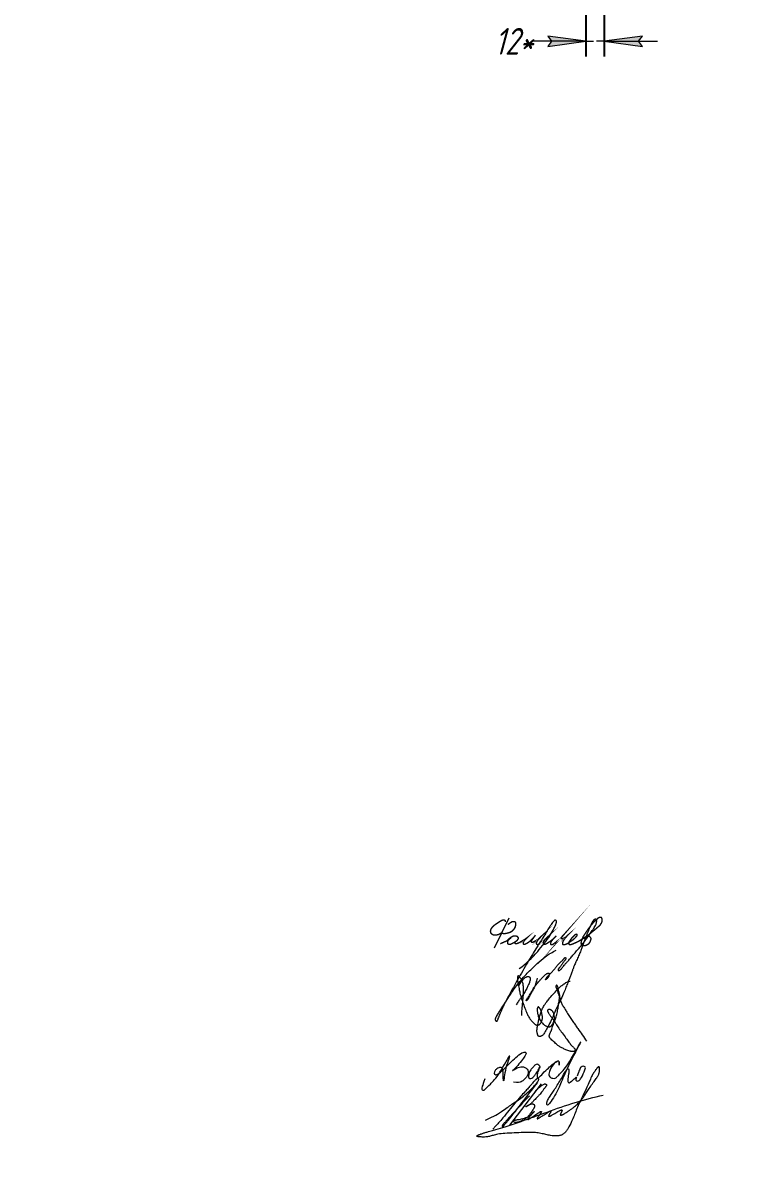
# Model space of a CAD drawing. Header units: millimetres. Extents: x 0 to 210, y 0 to 297.
# Drawn here: x 0 to 96.7, y 0 to 150.9 of the extents above; entities that cross this region are included whole.
import ezdxf

# ---------------------------------------------------------------- set-up
doc = ezdxf.new("R2010")
doc.units = ezdxf.units.MM
for name, pattern in [('K5LT32789', [0]), ('K5LT32790', [0]), ('K5LT32791', [0]), ('K5LT_THIN', [0])]:
    doc.linetypes.add(name, pattern=pattern)
doc.layers.add('Системный слой', color=7, linetype='Continuous')
doc.styles.add('KDIMTEXTSTYLE', font='GOST_AU.SHX', dxfattribs={"width": 0.96, "oblique": 15, "height": 5})
doc.dimstyles.new('KDIMSTYLE (0.20)', dxfattribs={"dimtxt": 5, "dimasz": 1, "dimexe": 2, "dimexo": 0.0625, "dimgap": 1, "dimtad": 1, "dimlfac": 5, "dimtxsty": 'KDIMTEXTSTYLE', "dimsah": 1, "dimcen": 0.09, "dimdle": 1, "dimadec": 0, "dimazin": 0, "dimtfac": 0.667, "dimtmove": 0, "dimatfit": 3, "dimfxl": 1, "dimtvp": 1, "dimtolj": 1, "dimtzin": 0, "dimarcsym": 0})

# ---------------------------------------------------------------- blocks, each defined once
blk = doc.blocks.new('KDIMARROW_02')
at = {"layer": 'Системный слой'}
blk.add_hatch(color=0, dxfattribs=at).paths.add_polyline_path([(4.5, 0), (5, 0.66), (0, 0), (5, -0.66)])
at = {"layer": 'Системный слой', "color": 0, "linetype": 'K5LT_THIN', "lineweight": 18}
for p, q in [((0, 0), (-1, 0)), ((5, 0.66), (0, 0)), ((0, 0), (5, -0.66)), ((0, 0), (7, 0)), ((4.5, 0), (5, 0.66)), ((5, -0.66), (4.5, 0))]:
    blk.add_line(p, q, dxfattribs=at)
blk = doc.blocks.new('U6')
at = {"layer": 'Системный слой', "color": 5, "linetype": 'K5LT32789', "lineweight": 18, "true_color": 0x0000ff}
for points in [[(67.79, 14.21), (67.58, 14.52), (67.26, 14.52), (66.96, 14.22), (66.62, 13.88), (66.34, 13.41), (66.23, 12.79), (66.42, 12.6), (66.75, 12.68), (66.95, 12.88), (67.19, 13.17), (67.52, 13.67), (67.88, 14.39), (67.52, 13.67), (67.4, 13.1), (67.4, 12.76), (67.48, 12.68), (67.64, 12.73), (68.33, 13.51), (69.1, 14.2), (69.48, 14.55), (69.89, 14.82), (70.08, 14.94), (70.24, 14.94), (70.31, 14.73), (70.31, 14.49), (70.31, 14.24), (70.31, 14.73), (70.24, 14.94), (70.08, 14.95), (69.48, 14.55), (68.93, 13.45), (68.93, 12.96), (69.15, 12.73), (69.47, 12.65), (69.79, 12.65), (70.05, 12.91), (70.38, 13.24), (71.44, 14.3), (74, 19.04), (71.44, 14.3), (70.54, 12.03), (69.84, 10.57), (69.21, 9.58), (68.8, 9.09), (68.67, 9.2), (68.67, 9.62), (68.97, 10.14), (69.5, 10.86), (70.36, 12.27), (71.23, 13.75), (71.41, 13.94), (71.55, 13.92), (71.6, 13.69), (71.52, 13.19), (71.46, 12.79), (71.39, 12.4), (71.47, 12.11), (71.63, 12.02), (71.86, 12.25), (72.28, 12.58), (72.67, 12.97), (72.42, 12.46), (72.54, 12.34), (72.71, 12.27), (72.9, 12.34), (73.14, 12.58), (73.79, 13.93), (73.71, 14.2), (73.47, 14.26), (73.15, 14.19), (72.94, 13.79), (72.8, 13.33), (72.67, 12.93)], [(60.56, 12.58), (60.37, 12.06), (60.18, 11.54), (60.12, 11.21), (60.26, 11.08), (60.45, 11.08), (60.63, 11.26), (61.15, 11.78), (62.43, 13.06), (64.27, 16.66), (63.17, 13.97), (62.97, 11.56), (62.97, 13.78), (62.75, 14.14), (62.22, 14.02), (61.85, 13.66), (61.73, 13.33), (61.85, 13.1), (62.18, 13.1), (62.97, 13.78), (64.05, 14.86), (64.8, 15.61), (65.65, 16.17), (66.01, 16.06), (65.92, 15.75), (65.7, 15.36), (65, 14.52), (64.4, 13.82), (64, 13.55), (64.79, 14.08), (65.42, 14.2), (65.83, 14.11), (66.11, 13.9), (66.24, 13.57), (66.24, 13.16), (65.99, 12.79), (65.74, 12.54), (65.35, 12.15), (64.92, 12.06), (64.32, 12.16)]]:
    blk.add_open_spline(points, degree=3, dxfattribs=at)
blk = doc.blocks.new('U7')
at = {"layer": 'Системный слой', "color": 5, "linetype": 'K5LT32790', "lineweight": 18, "true_color": 0x0000ff}
blk.add_open_spline([(65.38, 20.91), (65.41, 22.13), (65.72, 23.51), (65.58, 24.97), (65.5, 25.25), (65.42, 25.44), (65.34, 25.61), (65.25, 25.75), (65.16, 25.87), (65.08, 25.96), (65.03, 26.02), (65, 26.05), (64.98, 26.06), (64.96, 26.07), (64.95, 26.08), (64.94, 26.08), (64.93, 26.08), (64.92, 26.08), (64.91, 26.08), (64.91, 26.08), (64.9, 26.08), (64.89, 26.08), (64.89, 26.07), (64.88, 26.07), (64.88, 26.06), (64.87, 26.05), (64.86, 26.04), (64.86, 26.03), (64.85, 26.01), (64.85, 25.98), (64.84, 25.95), (64.83, 25.91), (64.83, 25.84), (64.83, 25.75), (64.83, 25.63), (64.83, 25.51), (64.85, 25.36), (64.87, 25.2), (64.91, 25.01), (64.97, 24.74), (65.04, 24.33), (65.16, 23.76), (65.35, 23.04), (65.63, 22.26), (65.91, 21.54), (66.17, 20.93), (66.43, 20.48), (66.68, 20.17), (66.89, 19.94), (67.05, 19.79), (67.17, 19.7), (67.24, 19.66), (67.3, 19.64), (67.35, 19.63), (67.4, 19.62), (67.45, 19.62), (67.51, 19.63), (67.56, 19.64), (67.6, 19.65), (67.65, 19.67), (67.68, 19.69), (67.72, 19.72), (67.75, 19.75), (67.79, 19.79), (67.83, 19.85), (67.89, 19.94), (67.96, 20.06), (68.02, 20.19), (68.06, 20.33), (68.09, 20.45), (68.1, 20.57), (68.1, 20.71), (68.08, 20.88), (68.04, 21.1), (67.98, 21.33), (67.91, 21.54), (67.84, 21.69), (67.78, 21.79), (67.73, 21.86), (67.69, 21.91), (67.65, 21.95), (67.62, 21.98), (67.6, 21.99), (67.58, 22), (67.57, 22.01), (67.56, 22.01), (67.55, 22.01), (67.54, 22.01), (67.54, 22.01), (67.53, 22.01), (67.52, 22.01), (67.52, 22), (67.51, 22), (67.5, 21.99), (67.49, 21.98), (67.49, 21.97), (67.48, 21.96), (67.47, 21.94), (67.45, 21.91), (67.44, 21.88), (67.43, 21.83), (67.41, 21.77), (67.41, 21.71), (67.4, 21.64), (67.41, 21.55), (67.42, 21.43), (67.45, 21.26), (67.49, 21.04), (67.55, 20.79), (67.64, 20.57), (67.75, 20.36), (67.88, 20.15), (68.03, 19.96), (68.2, 19.78), (68.36, 19.64), (68.5, 19.55), (68.61, 19.49), (68.71, 19.45), (68.81, 19.42), (68.89, 19.41), (68.96, 19.41), (69.02, 19.42), (69.07, 19.43), (69.11, 19.44), (69.15, 19.46), (69.19, 19.48), (69.23, 19.51), (69.28, 19.56), (69.33, 19.62), (69.39, 19.7), (69.46, 19.8), (69.53, 19.93), (69.58, 20.07), (69.63, 20.22), (69.65, 20.37), (69.67, 20.54), (69.66, 20.72), (69.64, 20.91), (69.6, 21.07), (69.56, 21.21), (69.5, 21.32), (69.45, 21.41), (69.4, 21.47), (69.35, 21.52), (69.29, 21.57), (69.23, 21.6), (69.17, 21.64), (69.11, 21.66), (69.06, 21.67), (69.02, 21.68), (68.98, 21.68), (68.95, 21.68), (68.92, 21.67), (68.89, 21.66), (68.87, 21.65), (68.84, 21.64), (68.82, 21.62), (68.81, 21.61), (68.8, 21.6), (68.79, 21.58), (68.78, 21.57), (68.78, 21.56), (68.77, 21.55), (68.77, 21.53), (68.77, 21.51), (68.77, 21.49), (68.78, 21.47), (68.78, 21.44), (68.8, 21.4), (68.82, 21.35), (68.86, 21.28), (68.91, 21.18), (68.97, 21.07), (69.05, 20.94), (69.17, 20.79), (69.35, 20.58), (69.58, 20.25), (69.88, 19.79), (70.23, 19.21), (70.7, 18.59), (71.16, 17.98), (71.54, 17.45), (71.81, 17.06), (72.03, 16.85), (72.18, 16.73), (72.26, 16.64), (72.32, 16.56), (72.35, 16.5), (72.37, 16.45), (72.38, 16.4), (72.39, 16.37), (72.39, 16.35), (72.39, 16.33), (72.38, 16.31), (72.38, 16.29), (72.37, 16.28), (72.37, 16.27), (72.36, 16.26), (72.34, 16.25), (72.33, 16.23), (72.31, 16.22), (72.29, 16.21), (72.26, 16.2), (72.22, 16.18), (72.17, 16.17), (72.12, 16.17), (72.07, 16.16), (71.99, 16.17), (71.89, 16.18), (71.75, 16.21), (71.54, 16.27), (71.23, 16.38), (70.86, 16.54), (70.47, 16.73), (70.17, 16.93), (69.92, 17.14), (69.7, 17.34), (69.46, 17.55), (69.25, 17.74), (69.12, 17.88), (69.06, 17.98), (69.03, 18.04), (69.01, 18.09), (69, 18.14), (69, 18.2), (69, 18.25), (69, 18.3), (69.02, 18.35), (69.03, 18.42), (69.07, 18.49), (69.11, 18.6), (69.19, 18.76), (69.28, 18.98), (69.37, 19.28), (69.48, 19.6), (69.61, 19.95), (69.77, 20.37), (69.94, 20.9), (70.09, 21.52), (70.18, 22.09), (70.23, 22.56), (70.3, 22.92), (70.36, 23.21), (70.37, 23.45), (70.35, 23.64), (70.31, 23.82), (70.25, 24.03), (70.2, 24.24), (70.16, 24.43), (70.13, 24.58), (70.09, 24.68), (70.07, 24.74), (70.05, 24.79), (70.04, 24.81), (70.02, 24.82), (70.01, 24.83), (70, 24.84), (70, 24.84), (69.99, 24.85), (69.98, 24.85), (69.97, 24.85), (69.96, 24.85), (69.95, 24.85), (69.94, 24.85), (69.93, 24.84), (69.92, 24.84), (69.91, 24.83), (69.9, 24.82), (69.89, 24.81), (69.88, 24.81), (69.88, 24.79), (69.87, 24.78), (69.86, 24.77), (69.86, 24.75), (69.86, 24.73), (69.85, 24.71), (69.85, 24.69), (69.86, 24.65), (69.87, 24.61), (69.88, 24.56), (69.91, 24.5), (69.94, 24.42), (69.99, 24.32), (70.04, 24.2), (70.09, 24.05), (70.14, 23.87), (70.22, 23.64), (70.32, 23.37), (70.41, 23.06), (70.49, 22.77), (70.59, 22.51), (70.7, 22.29), (70.84, 22.07), (71, 21.82), (71.18, 21.51), (71.42, 21.09), (71.72, 20.62), (72.07, 20.11), (72.41, 19.64), (73.03, 18.78), (73.51, 18.07), (73.88, 17.51)], degree=3, knots=[0, 0, 0, 0, 23.088924, 25.905784, 27.368497, 28.578535, 29.721875, 30.813961, 31.805183, 32.534012, 32.992903, 33.225793, 33.377047, 33.48833, 33.574551, 33.643805, 33.701224, 33.750367, 33.79387, 33.833355, 33.872141, 33.912355, 33.95659, 34.00557, 34.061357, 34.126468, 34.204109, 34.298549, 34.415744, 34.564555, 34.759459, 35.028229, 35.412864, 35.997175, 36.728139, 37.568941, 38.433825, 39.401332, 40.578431, 42.235398, 44.569602, 48.269133, 53.187712, 58.58434, 63.764044, 67.778676, 70.998143, 73.369834, 75.349816, 76.796874, 77.581324, 78.028914, 78.378087, 78.696803, 79.013489, 79.343373, 79.678587, 80.006824, 80.317932, 80.606471, 80.866035, 81.11641, 81.383983, 81.718354, 82.16781, 82.839361, 83.733235, 84.705422, 85.582724, 86.324391, 87.057116, 87.890757, 88.945341, 90.321141, 91.965571, 93.426367, 94.484215, 95.101021, 95.580997, 96.013141, 96.361093, 96.626002, 96.782739, 96.889142, 96.971138, 97.03813, 97.095272, 97.145901, 97.188561, 97.228747, 97.268915, 97.315311, 97.366861, 97.425655, 97.494454, 97.577142, 97.679623, 97.811915, 97.985663, 98.226797, 98.532587, 98.897786, 99.296036, 99.737821, 100.261724, 100.964229, 101.99978, 103.525411, 105.150667, 106.72453, 108.093532, 109.590313, 111.195302, 112.777483, 114.126394, 115.159714, 115.93325, 116.599105, 117.196687, 117.716186, 118.147278, 118.512091, 118.830828, 119.112084, 119.376147, 119.650254, 119.966184, 120.348472, 120.832611, 121.462575, 122.257884, 123.166317, 124.121896, 125.077441, 126.058759, 127.110722, 128.27138, 129.455541, 130.54928, 131.472222, 132.224076, 132.842804, 133.343527, 133.786162, 134.209733, 134.641953, 135.076751, 135.490934, 135.840567, 136.1162, 136.329021, 136.516582, 136.697073, 136.87991, 137.063295, 137.235465, 137.38613, 137.514261, 137.623548, 137.718445, 137.797689, 137.875651, 137.957944, 138.055516, 138.163779, 138.288043, 138.436309, 138.622516, 138.862075, 139.203128, 139.704326, 140.381097, 141.218915, 142.127317, 143.259517, 144.821141, 147.317764, 150.75711, 155.19517, 160.069171, 165.224464, 169.471142, 172.421411, 174.092925, 175.138298, 175.966748, 176.479558, 176.900272, 177.244752, 177.52135, 177.72293, 177.873709, 177.996322, 178.101436, 178.195314, 178.281517, 178.366118, 178.454913, 178.554755, 178.670049, 178.807074, 178.975201, 179.187234, 179.439473, 179.719727, 180.029511, 180.383269, 180.823448, 181.407111, 182.246837, 183.563618, 185.512414, 188.365901, 191.16936, 193.636194, 195.215931, 197.147086, 199.269225, 201.224518, 202.392176, 202.935446, 203.335749, 203.665039, 203.98044, 204.30527, 204.630666, 204.95421, 205.28424, 205.683122, 206.145312, 206.866804, 207.837862, 209.464316, 211.387339, 213.648133, 215.828171, 218.361631, 222.046321, 226.400789, 230.237614, 232.987127, 235.143069, 237.145235, 238.600123, 239.59432, 240.714469, 242.086859, 243.579513, 244.83703, 245.773068, 246.379449, 246.80954, 247.077534, 247.227517, 247.33398, 247.41847, 247.489521, 247.552012, 247.609222, 247.663606, 247.717168, 247.768592, 247.820784, 247.876677, 247.942191, 248.018083, 248.10247, 248.189421, 248.269471, 248.347072, 248.425637, 248.512886, 248.605679, 248.706816, 248.820413, 248.952282, 249.111489, 249.313956, 249.574155, 249.89782, 250.303709, 250.841791, 251.528272, 252.381244, 253.359593, 254.475963, 255.872687, 257.851092, 259.938273, 261.963603, 263.469883, 265.046448, 266.586695, 268.366913, 270.599666, 273.407082, 277.373027, 281.234201, 284.882343, 288.313023, 301, 301, 301, 301], dxfattribs=at)
blk = doc.blocks.new('U8')
at = {"layer": 'Системный слой', "color": 5, "linetype": 'K5LT32790', "lineweight": 18, "true_color": 0x0000ff}
for points, knots in [([(65.05, 27.03), (65.96, 27.67), (67.09, 28.74), (68.32, 30.31), (69.07, 31.3), (69.52, 32.14), (69.81, 32.65), (69.9, 32.92), (69.93, 33.05), (69.94, 33.14), (69.94, 33.19), (69.94, 33.23), (69.93, 33.25), (69.92, 33.27), (69.92, 33.28), (69.91, 33.29), (69.9, 33.31), (69.88, 33.32), (69.87, 33.33), (69.85, 33.34), (69.83, 33.35), (69.81, 33.35), (69.79, 33.36), (69.77, 33.36), (69.75, 33.36), (69.73, 33.36), (69.72, 33.35), (69.7, 33.35), (69.68, 33.34), (69.66, 33.32), (69.64, 33.31), (69.61, 33.28), (69.57, 33.23), (69.51, 33.16), (69.39, 33.02), (69.21, 32.77), (68.96, 32.37), (68.61, 31.78), (68.07, 30.94), (67.23, 29.62), (66.12, 27.79), (64.9, 25.69), (63.89, 23.85), (63.21, 22.59), (62.84, 21.85), (62.64, 21.4), (62.5, 21.07), (62.38, 20.77), (62.28, 20.51), (62.21, 20.32), (62.17, 20.2), (62.14, 20.15), (62.13, 20.13), (62.12, 20.11), (62.11, 20.1), (62.11, 20.1), (62.1, 20.09), (62.1, 20.09), (62.09, 20.09), (62.09, 20.09), (62.08, 20.09), (62.08, 20.09), (62.07, 20.09), (62.07, 20.09), (62.06, 20.09), (62.06, 20.1), (62.06, 20.1), (62.05, 20.1), (62.04, 20.11), (62.04, 20.12), (62.03, 20.13), (62.02, 20.15), (62, 20.18), (61.99, 20.22), (61.97, 20.26), (61.96, 20.31), (61.95, 20.37), (61.95, 20.42), (61.96, 20.48), (61.97, 20.54), (61.99, 20.61), (62.02, 20.68), (62.07, 20.76), (62.16, 20.9), (62.31, 21.15), (62.61, 21.62), (63.16, 22.49), (63.96, 23.72), (64.98, 25.21), (66.19, 26.52), (67.36, 27.64), (68.31, 28.49), (69.15, 29.07), (69.67, 29.31), (69.91, 29.43)], [0, 0, 0, 0, 8.550609, 12.054989, 15.548009, 18.191121, 19.498995, 20.058209, 20.381615, 20.589671, 20.716665, 20.79368, 20.851701, 20.900722, 20.944653, 20.985245, 21.025642, 21.06834, 21.115939, 21.168338, 21.224707, 21.283052, 21.340576, 21.394663, 21.443781, 21.488289, 21.53119, 21.575808, 21.625508, 21.683081, 21.754287, 21.848548, 21.98875, 22.223415, 22.641351, 23.38396, 24.591455, 26.333193, 28.725175, 32.394143, 38.444137, 45.386804, 51.336644, 54.759282, 56.550214, 57.736198, 58.581068, 59.410817, 60.190375, 60.748602, 61.044545, 61.139793, 61.19713, 61.237089, 61.267135, 61.290713, 61.309862, 61.325937, 61.339917, 61.352551, 61.36445, 61.376142, 61.388111, 61.400062, 61.412022, 61.424542, 61.439066, 61.45699, 61.479741, 61.509795, 61.550475, 61.607942, 61.688058, 61.795635, 61.922219, 62.059168, 62.198495, 62.342871, 62.495112, 62.658157, 62.830855, 63.02153, 63.245709, 63.594568, 64.237865, 65.516344, 67.957442, 72.253573, 76.989753, 81.977365, 86.090995, 89.562811, 91.905588, 94, 94, 94, 94]), ([(67.4, 25.77), (67.33, 25.33), (67.12, 24.76), (66.79, 24.08), (66.56, 23.72), (66.41, 23.43), (66.31, 23.24), (66.26, 23.13), (66.22, 23.07), (66.18, 23.02), (66.15, 22.98), (66.11, 22.94), (66.08, 22.91), (66.05, 22.87), (66.02, 22.85), (66.01, 22.84), (66, 22.83), (65.99, 22.83), (65.99, 22.82), (65.99, 22.82), (65.98, 22.82), (65.98, 22.82), (65.98, 22.82), (65.98, 22.82), (65.98, 22.82), (65.98, 22.82), (65.98, 22.83), (65.98, 22.83), (65.98, 22.83), (65.98, 22.84), (65.98, 22.84), (65.98, 22.85), (65.98, 22.86), (65.99, 22.87), (66, 22.89), (66.01, 22.92), (66.02, 22.95), (66.04, 22.98), (66.05, 23.02), (66.08, 23.07), (66.11, 23.12), (66.16, 23.19), (66.22, 23.27), (66.31, 23.39), (66.43, 23.57), (66.57, 23.8), (66.7, 24.03), (66.83, 24.27), (66.99, 24.53), (67.18, 24.81), (67.4, 25.06), (67.58, 25.28), (67.77, 25.51), (68, 25.77), (68.27, 26.03), (68.47, 26.23), (68.6, 26.33), (68.67, 26.37), (68.72, 26.4), (68.77, 26.42), (68.81, 26.43), (68.85, 26.44), (68.88, 26.44), (68.9, 26.44), (68.91, 26.44), (68.93, 26.44), (68.94, 26.43), (68.95, 26.43), (68.95, 26.42), (68.96, 26.42), (68.96, 26.41), (68.97, 26.4), (68.97, 26.39), (68.97, 26.38), (68.98, 26.37), (68.98, 26.35), (68.98, 26.33), (68.98, 26.3), (68.98, 26.26), (68.97, 26.21), (68.96, 26.15), (68.95, 26.09), (68.93, 26.03), (68.91, 25.98), (68.88, 25.93), (68.84, 25.88), (68.8, 25.82), (68.76, 25.77), (68.72, 25.73), (68.68, 25.69), (68.65, 25.67), (68.63, 25.64), (68.6, 25.62), (68.58, 25.6), (68.56, 25.59), (68.55, 25.58), (68.54, 25.58), (68.54, 25.58), (68.53, 25.58), (68.53, 25.57), (68.53, 25.57), (68.53, 25.57), (68.52, 25.57), (68.52, 25.57), (68.52, 25.58), (68.52, 25.58), (68.52, 25.58), (68.52, 25.58), (68.52, 25.58), (68.52, 25.59), (68.52, 25.59), (68.52, 25.6), (68.52, 25.6), (68.53, 25.61), (68.53, 25.62), (68.54, 25.64), (68.55, 25.66), (68.56, 25.68), (68.58, 25.71), (68.59, 25.73), (68.61, 25.75), (68.63, 25.79), (68.66, 25.84), (68.69, 25.9), (68.74, 25.97), (68.8, 26.05), (68.89, 26.14), (69, 26.24), (69.14, 26.36), (69.27, 26.5), (69.4, 26.65), (69.52, 26.79), (69.64, 26.94), (69.78, 27.1), (69.91, 27.27), (70.05, 27.45), (70.22, 27.63), (70.41, 27.81), (70.6, 27.98), (70.73, 28.12), (70.82, 28.22), (70.88, 28.29), (70.94, 28.35), (70.98, 28.4), (71.02, 28.44), (71.05, 28.46), (71.06, 28.48), (71.08, 28.48), (71.09, 28.49), (71.1, 28.49), (71.1, 28.49), (71.11, 28.49), (71.11, 28.49), (71.12, 28.49), (71.12, 28.49), (71.13, 28.48), (71.13, 28.48), (71.13, 28.48), (71.14, 28.47), (71.14, 28.47), (71.14, 28.46), (71.15, 28.45), (71.15, 28.44), (71.15, 28.43), (71.16, 28.41), (71.16, 28.39), (71.16, 28.36), (71.16, 28.33), (71.15, 28.31), (71.15, 28.28), (71.13, 28.25), (71.12, 28.22), (71.09, 28.18), (71.05, 28.12), (70.98, 28.04), (70.89, 27.92), (70.78, 27.78), (70.67, 27.62), (70.57, 27.46), (70.47, 27.33), (70.39, 27.22), (70.33, 27.14), (70.27, 27.08), (70.22, 27.03), (70.19, 26.99), (70.17, 26.97), (70.16, 26.95), (70.16, 26.93), (70.16, 26.91), (70.15, 26.89), (70.16, 26.88), (70.16, 26.86), (70.16, 26.84), (70.17, 26.83), (70.17, 26.81), (70.18, 26.81), (70.18, 26.8), (70.19, 26.79), (70.19, 26.79), (70.2, 26.78), (70.21, 26.78), (70.21, 26.78), (70.22, 26.78), (70.23, 26.78), (70.24, 26.78), (70.26, 26.78), (70.27, 26.78), (70.29, 26.79), (70.32, 26.8), (70.35, 26.82), (70.4, 26.85), (70.44, 26.88), (70.5, 26.92), (70.55, 26.97), (70.62, 27.04), (70.7, 27.13), (70.81, 27.28), (70.98, 27.5), (71.21, 27.76), (71.51, 28.08), (71.84, 28.46), (72.2, 28.9), (72.54, 29.32), (72.91, 29.73), (73.26, 30.14), (73.62, 30.58), (73.95, 31.07), (74.28, 31.54), (74.61, 31.98), (74.86, 32.36), (75.04, 32.63), (75.13, 32.82), (75.16, 32.95), (75.18, 33.05), (75.19, 33.14), (75.2, 33.2), (75.21, 33.24), (75.21, 33.28), (75.21, 33.32), (75.2, 33.35), (75.19, 33.38), (75.18, 33.4), (75.16, 33.42), (75.15, 33.44), (75.13, 33.46), (75.12, 33.47), (75.1, 33.48), (75.09, 33.49), (75.07, 33.5), (75.06, 33.5), (75.04, 33.5), (75.03, 33.5), (75.01, 33.5), (74.99, 33.49), (74.96, 33.48), (74.93, 33.47), (74.9, 33.45), (74.87, 33.43), (74.83, 33.4), (74.79, 33.36), (74.75, 33.31), (74.71, 33.26), (74.67, 33.18), (74.61, 33.08), (74.53, 32.93), (74.41, 32.7), (74.28, 32.4), (74.15, 32.06), (74.01, 31.7), (73.86, 31.33), (73.68, 30.92), (73.51, 30.47), (73.34, 29.99), (73.17, 29.5), (72.96, 28.96), (72.7, 28.38), (72.43, 27.83), (72.24, 27.34), (72.11, 27), (72.04, 26.8), (72, 26.68), (71.94, 26.52), (71.84, 26.24), (71.68, 25.83), (71.47, 25.32), (71.24, 24.73), (70.97, 24.03), (70.62, 23.23), (70.16, 22.32), (69.71, 21.33), (69.28, 20.32), (68.88, 19.47), (68.5, 18.9), (68.32, 18.53), (68.21, 18.37), (68.13, 18.29), (68.08, 18.25), (68.02, 18.22), (67.97, 18.19), (67.91, 18.17), (67.84, 18.15), (67.78, 18.14), (67.72, 18.14), (67.68, 18.14), (67.64, 18.15), (67.62, 18.16), (67.6, 18.16), (67.58, 18.17), (67.56, 18.19), (67.55, 18.2), (67.54, 18.21), (67.53, 18.23), (67.51, 18.26), (67.5, 18.29), (67.48, 18.34), (67.46, 18.42), (67.44, 18.52), (67.41, 18.65), (67.38, 18.79), (67.38, 18.93), (67.39, 19.07), (67.41, 19.24), (67.45, 19.46), (67.5, 19.74), (67.56, 20.11), (67.66, 20.53), (67.79, 20.92), (67.89, 21.23), (67.98, 21.49), (68.06, 21.72), (68.18, 21.96), (68.35, 22.23), (68.61, 22.6), (68.98, 23.08), (69.49, 23.66), (70.02, 24.24), (70.51, 24.72), (70.88, 25.02), (71.17, 25.19), (71.42, 25.3), (71.61, 25.36), (71.72, 25.39)], [0, 0, 0, 0, 9.050129, 12.27524, 15.459, 17.73484, 19.057413, 19.710841, 20.186256, 20.578255, 20.920156, 21.263228, 21.624829, 21.943402, 22.174143, 22.29629, 22.36276, 22.406894, 22.439057, 22.464194, 22.484922, 22.502166, 22.516262, 22.528133, 22.539447, 22.552242, 22.56817, 22.588053, 22.611987, 22.639741, 22.672744, 22.715192, 22.776687, 22.87041, 23.023044, 23.2152, 23.446308, 23.698853, 24.014406, 24.364067, 24.793807, 25.28352, 25.941626, 26.877925, 28.429965, 30.348657, 32.240773, 33.898399, 35.948367, 38.485583, 40.825304, 42.59187, 44.267244, 46.970047, 49.74801, 51.863744, 52.701471, 53.104911, 53.483029, 53.862972, 54.210178, 54.473163, 54.650607, 54.780151, 54.882015, 54.96597, 55.037892, 55.101774, 55.160577, 55.215489, 55.269733, 55.3265, 55.390437, 55.464507, 55.552848, 55.661752, 55.802045, 55.996896, 56.278982, 56.657771, 57.087852, 57.530059, 57.926999, 58.28654, 58.645161, 59.086887, 59.580412, 60.070145, 60.456808, 60.770321, 61.020502, 61.287434, 61.539711, 61.751465, 61.877288, 61.951174, 62.001019, 62.037083, 62.064047, 62.085222, 62.102691, 62.117816, 62.131035, 62.143011, 62.154708, 62.167188, 62.181333, 62.197688, 62.21651, 62.238222, 62.264236, 62.296726, 62.338711, 62.394112, 62.469848, 62.581386, 62.750144, 62.953234, 63.151975, 63.325302, 63.501424, 63.750698, 64.126703, 64.655732, 65.239268, 65.888652, 66.649933, 67.724768, 68.970934, 70.450533, 71.673771, 72.965674, 74.199734, 75.716608, 77.191491, 78.669398, 80.263602, 82.259995, 84.0227, 85.431088, 86.180031, 86.82002, 87.357354, 87.830339, 88.196682, 88.427814, 88.563885, 88.657509, 88.728451, 88.784957, 88.831759, 88.871976, 88.907862, 88.941164, 88.973333, 89.002363, 89.031139, 89.061129, 89.097204, 89.139544, 89.190239, 89.252182, 89.329582, 89.428874, 89.559889, 89.727893, 89.910432, 90.08993, 90.259821, 90.437176, 90.634512, 90.867411, 91.167757, 91.627014, 92.382088, 93.419966, 94.672454, 96.030915, 97.344377, 98.512333, 99.382533, 100.080146, 100.642761, 101.098523, 101.416568, 101.614452, 101.761411, 101.888131, 102.002041, 102.112642, 102.228685, 102.353162, 102.475542, 102.582798, 102.67162, 102.744553, 102.805473, 102.857643, 102.905538, 102.953137, 103.003348, 103.057077, 103.11538, 103.180499, 103.255316, 103.343787, 103.451799, 103.589159, 103.775473, 104.036879, 104.381072, 104.782032, 105.231565, 105.731185, 106.331113, 107.131661, 108.329516, 110.150194, 112.636877, 115.501671, 119.160964, 122.898631, 126.952961, 130.409086, 134.037174, 137.994275, 142.035946, 146.041027, 149.822245, 153.085433, 155.385996, 156.523495, 157.344961, 158.084473, 158.656408, 159.032405, 159.319553, 159.62593, 159.882585, 160.081757, 160.265654, 160.447561, 160.63144, 160.806021, 160.962993, 161.100471, 161.220792, 161.327559, 161.424857, 161.521276, 161.623153, 161.736504, 161.863212, 162.008568, 162.179889, 162.387514, 162.643846, 162.945007, 163.264358, 163.6135, 164.014772, 164.533206, 165.020618, 165.794064, 166.857794, 168.64401, 171.006738, 173.517367, 176.204619, 178.789913, 181.800729, 185.264053, 188.598832, 192.086757, 196.039981, 200.351441, 204.98312, 208.606796, 211.174086, 212.324149, 212.840152, 213.814159, 215.76165, 218.911517, 222.760316, 227.121283, 231.883071, 238.054257, 244.879079, 252.670992, 260.372327, 267.206768, 271.910472, 274.294825, 275.442431, 276.007431, 276.456493, 276.872537, 277.298483, 277.734538, 278.182349, 278.627236, 279.027811, 279.347916, 279.582846, 279.760539, 279.906542, 280.032941, 280.152577, 280.276179, 280.413989, 280.572354, 280.762102, 281.004984, 281.334701, 281.830666, 282.557033, 283.530703, 284.521091, 285.429966, 286.323075, 287.47734, 288.942216, 290.783007, 293.428229, 296.57457, 299.586331, 301.717918, 303.359613, 305.016414, 306.799751, 308.827327, 311.560281, 315.955926, 321.284596, 327.290578, 331.929165, 335.294372, 337.07654, 338.608554, 341, 341, 341, 341]), ([(65.03, 24.86), (65.22, 25.14), (65.43, 25.5), (65.77, 25.8), (65.9, 25.89), (66, 25.95), (66.08, 25.98), (66.14, 26), (66.18, 26), (66.22, 26.01), (66.25, 26), (66.28, 26), (66.31, 25.99), (66.34, 25.97), (66.37, 25.96), (66.4, 25.94), (66.42, 25.91), (66.44, 25.89), (66.46, 25.86), (66.47, 25.84), (66.49, 25.81), (66.49, 25.78), (66.5, 25.74), (66.5, 25.7), (66.5, 25.64), (66.5, 25.57), (66.48, 25.48), (66.44, 25.35), (66.38, 25.17), (66.27, 24.9), (66.09, 24.51), (65.83, 24.02), (65.52, 23.54), (65.22, 23.12), (64.94, 22.71), (64.75, 22.45), (64.64, 22.3)], [0, 0, 0, 0, 6.031327, 7.224988, 8.103691, 8.779791, 9.271523, 9.620615, 9.879085, 10.092232, 10.278511, 10.453749, 10.630111, 10.818394, 11.017829, 11.223201, 11.427374, 11.623322, 11.806227, 11.978077, 12.150954, 12.337468, 12.550087, 12.799771, 13.111892, 13.519386, 14.078895, 14.842107, 15.895849, 17.445078, 19.990893, 23.601088, 27.190299, 30.147219, 32.759048, 36, 36, 36, 36])]:
    blk.add_open_spline(points, degree=3, knots=knots, dxfattribs=at)
blk = doc.blocks.new('U9')
at = {"layer": 'Системный слой', "color": 5, "linetype": 'K5LT32790', "lineweight": 18, "true_color": 0x0000ff}
blk.add_line((67.92, 11.93), (63.8, 6.53), dxfattribs=at)
for points, knots in [([(67.14, 10.9), (67.33, 11.14), (67.59, 11.43), (67.97, 11.7), (68.15, 11.81), (68.28, 11.88), (68.36, 11.92), (68.4, 11.93), (68.44, 11.93), (68.46, 11.93), (68.49, 11.93), (68.51, 11.92), (68.53, 11.91), (68.55, 11.9), (68.57, 11.89), (68.59, 11.87), (68.6, 11.86), (68.61, 11.85), (68.62, 11.84), (68.63, 11.83), (68.63, 11.82), (68.63, 11.8), (68.64, 11.79), (68.64, 11.77), (68.63, 11.75), (68.63, 11.74), (68.62, 11.71), (68.61, 11.69), (68.59, 11.65), (68.56, 11.6), (68.51, 11.54), (68.43, 11.45), (68.35, 11.34), (68.24, 11.2), (68.13, 11.03), (67.98, 10.81), (67.77, 10.56), (67.51, 10.29), (67.25, 10.03), (67.04, 9.81), (66.87, 9.63), (66.74, 9.49), (66.63, 9.38), (66.55, 9.31), (66.48, 9.25), (66.41, 9.2), (66.34, 9.16), (66.26, 9.11), (66.17, 9.06), (66.09, 9.01), (66.04, 8.99), (66.01, 8.97), (65.99, 8.96), (65.97, 8.95), (65.96, 8.95), (65.95, 8.95), (65.95, 8.94), (65.94, 8.94), (65.94, 8.94), (65.94, 8.94), (65.94, 8.94), (65.93, 8.94), (65.93, 8.94), (65.93, 8.94), (65.93, 8.94), (65.93, 8.94), (65.94, 8.94), (65.94, 8.95), (65.94, 8.95), (65.94, 8.95), (65.95, 8.95), (65.95, 8.96), (65.95, 8.96), (65.96, 8.96), (65.97, 8.97), (65.98, 8.98), (66, 8.99), (66.02, 9.01), (66.06, 9.03), (66.11, 9.07), (66.18, 9.11), (66.26, 9.16), (66.36, 9.21), (66.45, 9.25), (66.55, 9.28), (66.64, 9.3), (66.72, 9.31), (66.79, 9.31), (66.85, 9.3), (66.89, 9.29), (66.92, 9.28), (66.94, 9.27), (66.96, 9.26), (66.98, 9.25), (66.99, 9.23), (67.01, 9.21), (67.02, 9.19), (67.03, 9.17), (67.04, 9.14), (67.05, 9.1), (67.06, 9.06), (67.06, 9.02), (67.06, 8.97), (67.05, 8.92), (67.04, 8.87), (67.01, 8.81), (66.98, 8.73), (66.92, 8.64), (66.82, 8.5), (66.68, 8.29), (66.51, 8.03), (66.29, 7.75), (66.07, 7.52), (65.87, 7.35), (65.69, 7.24), (65.5, 7.15), (65.28, 7.06), (65.04, 6.98), (64.85, 6.9), (64.72, 6.87), (64.64, 6.86), (64.58, 6.86), (64.54, 6.87), (64.49, 6.88), (64.45, 6.9), (64.4, 6.92), (64.36, 6.94), (64.33, 6.96), (64.31, 6.97), (64.29, 6.99), (64.27, 7), (64.25, 7.02), (64.24, 7.03), (64.23, 7.05), (64.23, 7.06), (64.23, 7.07), (64.23, 7.08), (64.24, 7.09), (64.24, 7.1), (64.26, 7.11), (64.27, 7.12), (64.29, 7.13), (64.32, 7.14), (64.36, 7.16), (64.41, 7.17), (64.48, 7.18), (64.57, 7.2), (64.68, 7.22), (64.85, 7.25), (65.08, 7.29), (65.38, 7.35), (65.73, 7.44), (66.06, 7.56), (66.32, 7.69), (66.52, 7.82), (66.67, 7.94), (66.78, 8.03), (66.86, 8.11), (66.91, 8.16), (66.95, 8.2), (66.97, 8.23), (66.99, 8.25), (67, 8.26), (67.01, 8.27), (67.02, 8.28), (67.03, 8.29), (67.03, 8.29), (67.03, 8.3), (67.03, 8.3), (67.03, 8.3), (67.03, 8.3), (67.03, 8.3), (67.03, 8.31), (67.03, 8.31), (67.03, 8.3), (67.03, 8.3), (67.03, 8.3), (67.02, 8.3), (67.02, 8.29), (67.01, 8.29), (67, 8.28), (66.99, 8.27), (66.97, 8.25), (66.95, 8.23), (66.92, 8.2), (66.89, 8.17), (66.84, 8.11), (66.76, 8.03), (66.66, 7.92), (66.53, 7.77), (66.4, 7.62), (66.31, 7.51), (66.26, 7.43), (66.23, 7.39), (66.21, 7.36), (66.2, 7.34), (66.19, 7.32), (66.19, 7.31), (66.18, 7.3), (66.18, 7.29), (66.18, 7.28), (66.19, 7.28), (66.19, 7.27), (66.2, 7.27), (66.21, 7.27), (66.23, 7.28), (66.24, 7.28), (66.27, 7.29), (66.29, 7.3), (66.33, 7.32), (66.38, 7.35), (66.44, 7.39), (66.53, 7.44), (66.65, 7.52), (66.84, 7.65), (67.08, 7.81), (67.34, 7.99), (67.55, 8.13), (67.7, 8.22), (67.78, 8.27), (67.83, 8.3), (67.87, 8.31), (67.9, 8.32), (67.92, 8.33), (67.94, 8.33), (67.95, 8.33), (67.96, 8.33), (67.97, 8.32), (67.97, 8.31), (67.97, 8.31), (67.97, 8.29), (67.97, 8.28), (67.96, 8.27), (67.96, 8.26), (67.95, 8.24), (67.93, 8.21), (67.92, 8.18), (67.89, 8.13), (67.85, 8.07), (67.79, 7.98), (67.7, 7.86), (67.61, 7.73), (67.53, 7.62), (67.47, 7.54), (67.45, 7.49), (67.43, 7.46), (67.42, 7.43), (67.41, 7.41), (67.41, 7.4), (67.4, 7.39), (67.4, 7.38), (67.41, 7.38), (67.41, 7.37), (67.42, 7.36), (67.42, 7.36), (67.43, 7.36), (67.45, 7.36), (67.47, 7.37), (67.49, 7.37), (67.52, 7.39), (67.56, 7.41), (67.61, 7.43), (67.67, 7.47), (67.76, 7.52), (67.88, 7.6), (68.07, 7.72), (68.31, 7.89), (68.58, 8.06), (68.79, 8.2), (68.94, 8.29), (69.02, 8.34), (69.08, 8.36), (69.12, 8.38), (69.15, 8.39), (69.17, 8.39), (69.19, 8.39), (69.2, 8.39), (69.21, 8.38), (69.22, 8.38), (69.22, 8.37), (69.22, 8.36), (69.22, 8.34), (69.22, 8.33), (69.21, 8.31), (69.21, 8.29), (69.2, 8.27), (69.18, 8.24), (69.16, 8.19), (69.12, 8.13), (69.07, 8.05), (69.02, 7.96), (68.97, 7.88), (68.94, 7.82), (68.92, 7.78), (68.92, 7.76), (68.91, 7.74), (68.91, 7.73), (68.91, 7.72), (68.91, 7.71), (68.91, 7.7), (68.91, 7.69), (68.92, 7.69), (68.93, 7.68), (68.94, 7.68), (68.96, 7.68), (68.97, 7.68), (69, 7.68), (69.03, 7.69), (69.07, 7.71), (69.12, 7.73), (69.19, 7.76), (69.28, 7.81), (69.4, 7.88), (69.6, 7.99), (69.84, 8.14), (70.1, 8.29), (70.29, 8.4), (70.42, 8.46), (70.49, 8.48), (70.54, 8.5), (70.57, 8.51), (70.6, 8.51), (70.62, 8.51), (70.64, 8.51), (70.65, 8.5), (70.66, 8.49), (70.67, 8.48), (70.67, 8.47), (70.67, 8.46), (70.67, 8.44), (70.66, 8.43), (70.66, 8.41), (70.65, 8.39), (70.64, 8.36), (70.62, 8.32), (70.6, 8.27), (70.56, 8.19), (70.52, 8.11), (70.48, 8.04), (70.46, 7.99), (70.45, 7.95), (70.44, 7.93), (70.44, 7.92), (70.44, 7.9), (70.44, 7.89), (70.44, 7.87), (70.45, 7.86), (70.45, 7.85), (70.46, 7.85), (70.47, 7.84), (70.48, 7.84), (70.49, 7.83), (70.51, 7.83), (70.53, 7.83), (70.55, 7.84), (70.58, 7.85), (70.62, 7.86), (70.67, 7.87), (70.73, 7.9), (70.81, 7.94), (70.91, 7.99), (71.06, 8.08), (71.27, 8.21), (71.55, 8.4), (71.87, 8.62), (72.17, 8.84), (72.44, 9.07), (72.68, 9.28), (72.92, 9.51), (73.15, 9.76), (73.4, 10.08), (73.67, 10.47), (73.98, 10.96), (74.35, 11.51), (74.75, 12.09), (75.12, 12.59), (75.37, 12.95), (75.49, 13.19), (75.53, 13.35), (75.57, 13.49), (75.58, 13.62), (75.59, 13.75), (75.6, 13.87), (75.59, 13.97), (75.58, 14.03), (75.57, 14.07), (75.56, 14.1), (75.55, 14.12), (75.54, 14.14), (75.54, 14.15), (75.53, 14.16), (75.52, 14.16), (75.51, 14.17), (75.51, 14.17), (75.5, 14.17), (75.49, 14.17), (75.48, 14.17), (75.47, 14.17), (75.46, 14.17), (75.44, 14.16), (75.43, 14.16), (75.41, 14.15), (75.39, 14.13), (75.37, 14.11), (75.33, 14.08), (75.29, 14.04), (75.24, 13.98), (75.16, 13.88), (75.06, 13.74), (74.94, 13.56), (74.81, 13.36), (74.67, 13.13), (74.53, 12.86), (74.36, 12.5), (74.14, 11.96), (73.76, 11.14), (73.19, 9.96), (72.54, 8.54), (72.02, 7.15), (71.55, 6.23), (71.23, 5.74), (71.04, 5.53), (70.91, 5.41), (70.79, 5.33), (70.66, 5.26), (70.51, 5.2), (70.33, 5.15), (70.12, 5.12), (69.87, 5.1), (69.55, 5.12), (69.1, 5.18), (68.54, 5.3), (67.87, 5.45), (67.19, 5.56), (66.44, 5.59), (65.51, 5.56), (64.41, 5.49), (63.27, 5.46), (62.34, 5.37), (61.67, 5.19), (61.16, 5.05), (60.73, 4.98), (60.37, 4.96), (60.09, 4.97), (59.87, 4.99), (59.71, 5.01), (59.62, 5.02), (59.57, 5.04), (59.55, 5.04), (59.53, 5.05), (59.52, 5.06), (59.51, 5.06), (59.5, 5.07), (59.5, 5.07), (59.5, 5.08), (59.49, 5.08), (59.49, 5.08), (59.49, 5.09), (59.49, 5.09), (59.49, 5.1), (59.49, 5.1), (59.49, 5.11), (59.5, 5.11), (59.5, 5.12), (59.51, 5.13), (59.52, 5.13), (59.53, 5.14), (59.54, 5.15), (59.56, 5.17), (59.59, 5.18), (59.63, 5.2), (59.68, 5.23), (59.77, 5.27), (59.89, 5.32), (60.05, 5.38), (60.22, 5.44), (60.41, 5.5), (60.61, 5.57), (60.82, 5.62), (61.08, 5.69), (61.48, 5.79), (62.21, 6), (63.52, 6.4), (65.75, 7.17), (68.79, 8.28), (72.35, 9.54), (74.84, 10.18), (76.07, 10.45)], [0, 0, 0, 0, 6.158308, 7.924944, 9.397219, 10.421772, 10.878244, 11.151197, 11.36381, 11.548551, 11.718723, 11.877713, 12.036027, 12.196544, 12.358164, 12.506286, 12.632493, 12.736928, 12.819521, 12.898812, 12.980771, 13.07523, 13.173556, 13.279268, 13.396608, 13.531064, 13.690326, 13.886288, 14.140321, 14.494376, 15.023758, 15.795804, 16.773927, 17.9322, 19.328256, 21.031002, 23.191239, 26.01508, 28.508359, 30.764949, 32.158381, 33.57364, 34.542076, 35.296285, 35.858711, 36.382363, 36.930279, 37.613953, 38.340853, 38.974758, 39.36394, 39.584276, 39.729431, 39.831741, 39.905683, 39.959643, 39.999056, 40.02768, 40.048222, 40.062694, 40.072775, 40.079767, 40.084961, 40.089793, 40.09578, 40.104088, 40.115492, 40.13093, 40.149822, 40.171984, 40.197656, 40.229358, 40.269864, 40.322352, 40.391158, 40.483151, 40.610685, 40.79026, 41.065436, 41.512004, 42.088709, 42.770629, 43.467951, 44.184491, 44.869892, 45.483626, 46.046275, 46.524145, 46.915912, 47.196275, 47.40917, 47.586207, 47.738846, 47.877531, 48.013016, 48.157728, 48.31924, 48.502929, 48.715108, 48.96183, 49.243774, 49.540729, 49.8478, 50.172102, 50.537958, 50.965281, 51.494288, 52.20384, 53.298857, 54.917421, 57.240739, 59.738769, 62.02238, 63.698303, 65.037791, 66.331625, 68.02956, 69.84719, 71.368716, 72.206354, 72.649589, 72.981788, 73.276043, 73.570472, 73.929446, 74.299002, 74.63126, 74.848184, 75.010867, 75.161965, 75.335461, 75.49506, 75.620009, 75.719661, 75.802316, 75.875542, 75.946386, 76.021533, 76.107513, 76.21105, 76.339562, 76.501776, 76.708489, 76.973585, 77.315523, 77.75974, 78.342864, 79.120835, 80.18625, 81.706721, 83.852292, 86.465219, 88.951659, 90.978666, 92.487594, 93.76585, 94.760654, 95.480574, 95.959313, 96.294546, 96.536659, 96.714464, 96.846112, 96.943809, 97.01613, 97.069288, 97.107887, 97.1354, 97.154486, 97.167231, 97.175363, 97.180572, 97.184743, 97.189776, 97.197329, 97.209122, 97.228653, 97.258997, 97.303617, 97.365208, 97.448469, 97.559514, 97.706462, 97.900415, 98.157187, 98.500801, 98.971779, 99.653407, 100.680484, 102.16221, 103.578184, 104.648543, 105.155236, 105.478521, 105.704428, 105.867108, 105.985778, 106.07285, 106.137041, 106.188892, 106.233202, 106.275598, 106.31862, 106.370033, 106.436882, 106.52608, 106.645289, 106.803787, 107.01342, 107.289946, 107.655243, 108.141506, 108.800592, 109.730549, 111.109505, 113.317286, 115.629589, 117.547768, 118.521059, 119.084698, 119.470627, 119.745056, 119.943042, 120.086716, 120.191551, 120.26935, 120.330025, 120.382672, 120.435962, 120.498121, 120.565387, 120.641314, 120.728412, 120.840736, 120.985691, 121.174077, 121.421722, 121.753873, 122.217132, 122.901613, 123.981872, 125.172225, 126.200607, 126.79256, 127.136357, 127.367267, 127.532062, 127.652773, 127.742537, 127.810135, 127.865237, 127.915133, 127.96426, 128.015006, 128.071903, 128.142719, 128.234954, 128.356669, 128.517397, 128.729164, 129.007855, 129.375448, 129.864201, 130.525978, 131.458654, 132.841604, 135.051627, 137.371779, 139.298243, 140.282632, 140.852634, 141.243893, 141.523176, 141.725905, 141.87456, 141.985024, 142.069602, 142.138778, 142.20217, 142.268885, 142.347585, 142.446693, 142.552857, 142.668386, 142.796019, 142.962407, 143.184377, 143.493216, 143.947083, 144.660187, 145.445963, 146.126993, 146.522898, 146.755674, 146.914043, 147.029277, 147.105459, 147.165051, 147.224298, 147.295401, 147.367417, 147.434207, 147.504148, 147.585142, 147.684943, 147.81179, 147.975245, 148.18721, 148.463335, 148.825333, 149.305406, 149.95641, 150.882496, 152.258218, 154.475246, 156.620318, 158.321251, 159.038433, 159.502054, 159.828856, 160.066775, 160.243468, 160.37743, 160.482373, 160.569441, 160.648431, 160.728415, 160.81803, 160.908084, 160.998756, 161.091733, 161.206325, 161.353931, 161.549093, 161.818906, 162.212882, 162.829199, 163.508952, 164.099592, 164.445709, 164.650604, 164.788255, 164.903661, 165.007576, 165.109001, 165.194462, 165.26938, 165.338661, 165.406872, 165.478408, 165.557687, 165.64939, 165.758763, 165.891992, 166.05668, 166.262506, 166.522189, 166.853055, 167.279787, 167.839914, 168.596742, 169.679428, 171.288032, 173.772391, 176.439711, 179.127961, 181.338538, 183.565781, 185.724368, 187.964675, 190.532192, 193.913297, 197.664225, 202.240399, 207.365977, 211.891604, 214.950288, 216.260728, 217.307529, 218.226173, 219.136534, 220.048062, 220.900546, 221.546871, 221.9542, 222.219116, 222.412338, 222.560372, 222.677648, 222.773298, 222.853632, 222.923292, 222.978973, 223.025473, 223.071419, 223.126411, 223.191335, 223.263092, 223.344759, 223.440037, 223.553558, 223.691355, 223.86161, 224.075985, 224.352298, 224.720891, 225.244768, 226.022651, 227.234024, 228.694978, 230.400721, 232.151975, 234.169342, 236.596891, 240.264912, 245.911745, 254.96485, 266.835794, 277.658947, 284.885559, 287.882731, 289.514301, 290.547995, 291.464177, 292.424746, 293.549213, 294.775006, 296.163908, 297.809999, 299.883699, 302.703567, 306.933828, 311.679125, 316.501759, 320.996631, 326.836537, 335.266963, 343.465594, 349.957026, 354.09066, 357.579706, 360.721275, 362.932241, 364.823848, 366.400364, 367.448979, 368.024725, 368.279323, 368.440012, 368.5553, 368.642037, 368.709291, 368.762747, 368.806287, 368.842721, 368.874182, 368.900514, 368.926113, 368.952467, 368.982922, 369.016093, 369.053534, 369.097024, 369.148696, 369.211201, 369.287947, 369.383467, 369.504023, 369.658723, 369.861852, 370.138802, 370.52869, 371.119523, 372.038078, 373.203074, 374.521743, 375.833878, 377.215726, 378.767848, 380.290034, 382.688597, 387.074598, 395.697937, 410.437499, 434.93092, 461.366967, 487, 487, 487, 487]), ([(60.63, 7.19), (61.36, 7.5), (62.34, 8), (63.44, 8.8), (64.06, 9.25), (64.67, 9.63), (65.31, 10.07), (65.99, 10.64), (66.64, 11.25), (67.13, 11.77), (67.4, 12.12), (67.52, 12.32), (67.58, 12.41), (67.6, 12.47), (67.61, 12.5), (67.62, 12.52), (67.62, 12.54), (67.62, 12.56), (67.61, 12.57), (67.61, 12.58), (67.61, 12.59), (67.6, 12.6), (67.59, 12.61), (67.58, 12.62), (67.57, 12.63), (67.56, 12.64), (67.55, 12.64), (67.54, 12.65), (67.52, 12.65), (67.51, 12.65), (67.5, 12.66), (67.49, 12.65), (67.47, 12.65), (67.46, 12.65), (67.44, 12.64), (67.41, 12.63), (67.38, 12.61), (67.34, 12.58), (67.28, 12.54), (67.2, 12.47), (67.09, 12.37), (66.96, 12.22), (66.79, 12.01), (66.56, 11.72), (66.21, 11.34), (65.75, 10.85), (65.16, 10.19), (64.46, 9.38), (63.69, 8.45), (63.01, 7.57), (62.4, 6.87), (61.95, 6.4), (61.71, 6.12), (61.61, 6)], [0, 0, 0, 0, 6.997069, 9.684036, 11.958352, 13.801956, 16.01059, 18.791875, 21.670898, 23.899271, 25.047829, 25.598015, 25.892727, 26.052221, 26.139763, 26.200238, 26.24818, 26.289354, 26.326598, 26.358724, 26.389054, 26.419587, 26.454991, 26.494445, 26.537325, 26.581963, 26.625959, 26.666366, 26.702295, 26.736616, 26.772293, 26.811665, 26.854853, 26.903993, 26.962474, 27.036776, 27.136139, 27.279193, 27.487047, 27.788774, 28.205883, 28.811868, 29.540442, 30.580231, 32.089095, 34.083011, 36.578424, 39.886091, 43.512937, 47.235171, 49.742529, 51.659752, 53, 53, 53, 53]), ([(66.38, 10.3), (65.88, 9.87), (65.23, 9.13), (64.4, 8.23), (63.88, 7.68), (63.51, 7.24), (63.22, 6.94), (63.03, 6.75), (62.93, 6.62), (62.87, 6.53), (62.84, 6.47), (62.83, 6.44), (62.82, 6.42), (62.82, 6.4), (62.82, 6.39), (62.82, 6.38), (62.83, 6.37), (62.83, 6.36), (62.84, 6.35), (62.84, 6.34), (62.85, 6.33), (62.86, 6.32), (62.87, 6.31), (62.88, 6.31), (62.88, 6.3), (62.89, 6.3), (62.89, 6.3), (62.9, 6.3), (62.91, 6.3), (62.92, 6.3), (62.92, 6.3), (62.93, 6.3), (62.94, 6.31), (62.95, 6.32), (62.96, 6.32), (62.97, 6.34), (62.99, 6.35), (63, 6.38), (63.03, 6.41), (63.05, 6.46), (63.09, 6.53), (63.13, 6.59), (63.17, 6.65), (63.23, 6.72), (63.3, 6.8), (63.4, 6.89), (63.54, 7.05), (63.72, 7.26), (63.95, 7.57), (64.29, 7.99), (64.8, 8.62), (65.87, 10.03), (66.79, 11.24), (67.51, 12.12)], [0, 0, 0, 0, 8.178432, 12.15831, 15.070494, 17.531291, 19.273091, 20.178709, 20.817045, 21.283464, 21.53398, 21.648694, 21.722599, 21.78122, 21.832226, 21.879091, 21.922147, 21.96438, 22.009673, 22.061502, 22.117512, 22.171651, 22.219212, 22.258261, 22.286197, 22.310683, 22.335173, 22.364818, 22.395245, 22.426071, 22.458431, 22.49359, 22.533039, 22.578657, 22.632971, 22.699648, 22.784579, 22.898948, 23.06169, 23.316251, 23.620656, 23.948896, 24.25354, 24.580173, 24.971844, 25.549963, 26.340789, 27.51106, 29.012071, 31.099326, 34.219642, 38.953672, 53, 53, 53, 53])]:
    blk.add_open_spline(points, degree=3, knots=knots, dxfattribs=at)
blk = doc.blocks.new('U10')
at = {"layer": 'Системный слой', "color": 7, "linetype": 'K5LT32791', "lineweight": 18}
blk.add_line((61.81, 29.75), (63.72, 33.69), dxfattribs=at)
at = {"layer": 'Системный слой', "color": 7, "linetype": 'K5LT32791', "const_width": 0.18}
for points in [[(64.56, 30.55), (64.5, 30.46), (64.48, 30.43), (64.48, 30.39), (64.5, 30.34), (64.53, 30.31), (64.57, 30.29), (64.64, 30.28), (64.75, 30.31), (64.91, 30.37), (65.15, 30.48), (65.48, 30.68), (65.79, 30.86), (66.06, 31.06), (65.71, 30.71), (65.62, 30.53), (65.58, 30.38), (65.58, 30.3), (65.64, 30.23), (65.73, 30.2), (65.86, 30.24), (66.1, 30.36), (66.38, 30.56), (66.63, 30.77), (66.77, 30.92), (67, 31.18), (67.18, 31.42), (66.92, 31.05), (66.74, 30.81), (66.67, 30.69), (66.64, 30.63), (66.64, 30.57), (66.66, 30.52), (66.69, 30.49), (66.76, 30.48), (66.85, 30.49), (66.99, 30.56), (67.46, 30.82), (67.74, 31.06), (67.95, 31.27), (68.03, 31.34), (67.62, 30.91), (67.44, 30.68), (67.37, 30.57), (67.33, 30.48), (67.31, 30.36), (67.32, 30.26), (67.37, 30.21), (67.42, 30.19), (67.48, 30.18), (67.54, 30.2), (67.69, 30.25), (67.87, 30.4), (68.09, 30.56), (68.4, 30.84), (68.79, 31.2), (68.85, 31.25), (68.44, 30.84), (68.27, 30.63), (68.23, 30.52), (68.21, 30.43), (68.21, 30.33), (68.24, 30.24), (68.3, 30.2), (68.4, 30.2), (68.58, 30.27), (68.75, 30.37), (69.02, 30.54), (69.23, 30.69), (69.45, 30.86), (69.92, 31.34), (69.45, 30.85), (69.26, 30.58), (69.19, 30.42), (69.17, 30.33), (69.17, 30.27), (69.19, 30.21), (69.23, 30.18), (69.28, 30.16), (69.37, 30.17), (69.49, 30.22), (69.74, 30.4), (70.43, 30.96), (70.94, 31.52), (70.6, 31.12), (70.55, 31.04), (70.55, 30.99), (70.56, 30.96), (70.6, 30.94), (70.7, 30.95), (70.9, 31.02), (71.04, 31.09), (71.24, 31.22), (71.39, 31.39), (71.45, 31.44), (71.11, 31.08), (70.94, 30.83), (70.83, 30.66), (70.77, 30.5), (70.75, 30.42), (70.75, 30.26), (70.77, 30.21), (70.84, 30.16), (71, 30.16), (71.21, 30.23), (71.39, 30.31), (71.58, 30.44), (71.82, 30.61), (72.04, 30.76), (72.2, 30.88), (72.38, 31.05), (72.54, 31.23), (72.62, 31.35), (72.64, 31.42), (72.63, 31.46), (72.62, 31.51), (72.58, 31.53), (72.53, 31.54), (72.41, 31.48), (72.26, 31.36), (71.98, 31.07), (71.72, 30.73), (71.61, 30.54), (71.58, 30.48), (71.56, 30.36), (71.57, 30.25), (71.6, 30.19), (71.66, 30.17), (71.75, 30.16), (71.92, 30.2), (72.14, 30.28), (72.76, 30.57), (73.29, 30.88), (73.58, 31.08), (74.1, 31.42), (75.1, 32.24), (75.66, 32.72), (75.86, 33.07), (75.92, 33.31), (75.91, 33.53), (75.85, 33.66), (75.81, 33.74), (75.73, 33.76), (75.66, 33.76), (75.5, 33.72), (75.35, 33.61), (74.89, 33.18), (74.52, 32.78), (74.02, 32.1), (73.44, 31.23), (73.23, 30.73), (73.17, 30.44), (73.18, 30.26), (73.26, 30.11), (73.35, 30.07), (73.47, 30.03), (73.65, 30.03), (73.86, 30.1), (74.15, 30.26), (74.27, 30.43), (74.37, 30.61), (74.44, 30.81), (74.46, 30.98), (74.38, 31.13), (74.26, 31.24), (74.15, 31.28), (74.01, 31.28), (73.81, 31.2), (73.65, 31.09), (73.56, 30.98), (73.53, 30.9)], [(63.23, 33.15), (63.23, 33.3), (63.14, 33.37), (62.99, 33.41), (62.77, 33.35), (62.4, 33.13), (61.9, 32.8), (61.53, 32.47), (61.34, 32.2), (61.28, 31.94), (61.33, 31.68), (61.49, 31.52), (61.72, 31.42), (61.97, 31.42), (62.29, 31.48), (62.54, 31.6), (62.7, 31.7)], [(63.56, 32.81), (63.78, 32.96), (63.92, 33.06), (64.12, 33.17), (64.32, 33.2), (64.53, 33.14), (64.59, 33.02), (64.59, 32.8), (64.55, 32.54), (64.42, 32.28), (64.24, 32.05), (64.08, 31.91), (63.85, 31.78), (63.56, 31.69), (63.21, 31.62), (63, 31.62), (62.87, 31.65), (62.81, 31.7)], [(62.57, 30.29), (63.47, 30.68), (63.69, 30.9), (63.91, 31.1), (64.16, 31.24), (64.36, 31.32), (64.61, 31.32), (64.79, 31.25), (64.92, 31.09), (64.92, 30.94), (64.79, 30.73), (64.59, 30.58), (64.34, 30.42), (64.12, 30.31), (63.9, 30.21), (63.68, 30.21), (63.56, 30.29), (63.52, 30.41), (63.52, 30.54), (63.61, 30.72), (63.87, 30.98), (63.98, 31.05)]]:
    blk.add_lwpolyline(points, dxfattribs=at)

msp = doc.modelspace()

# ---------------------------------------------------------------- block references
at = {"layer": 'Системный слой'}
for name in ['U10', 'U8', 'U7', 'U6', 'U9']:
    msp.add_blockref(name, (0, 0), dxfattribs=at)

# ---------------------------------------------------------------- dimensions: what is measured, and where the dimension line sits
at = {"layer": 'Системный слой', "color": 7}
msp.add_linear_dim(base=(73.8, 148.5), p1=(76.2, 164.0409), p2=(73.8, 164.0409), location=(64.3466, 148.5), dimstyle='KDIMSTYLE (0.20)', override={"dimexo": 0, "dimpost": '\\H3.5;\\W0.965;\\Q15;<>\\H3.5;\\W0.965;\\Q15;\\Q15;*', "dimblk1": 'KDIMARROW_02', "dimblk2": 'KDIMARROW_02', "dimse1": 0, "dimse2": 0, "dimclrt": 7, "dimtolj": 1}, dxfattribs=at).render()

doc.saveas('drawing.dxf')
